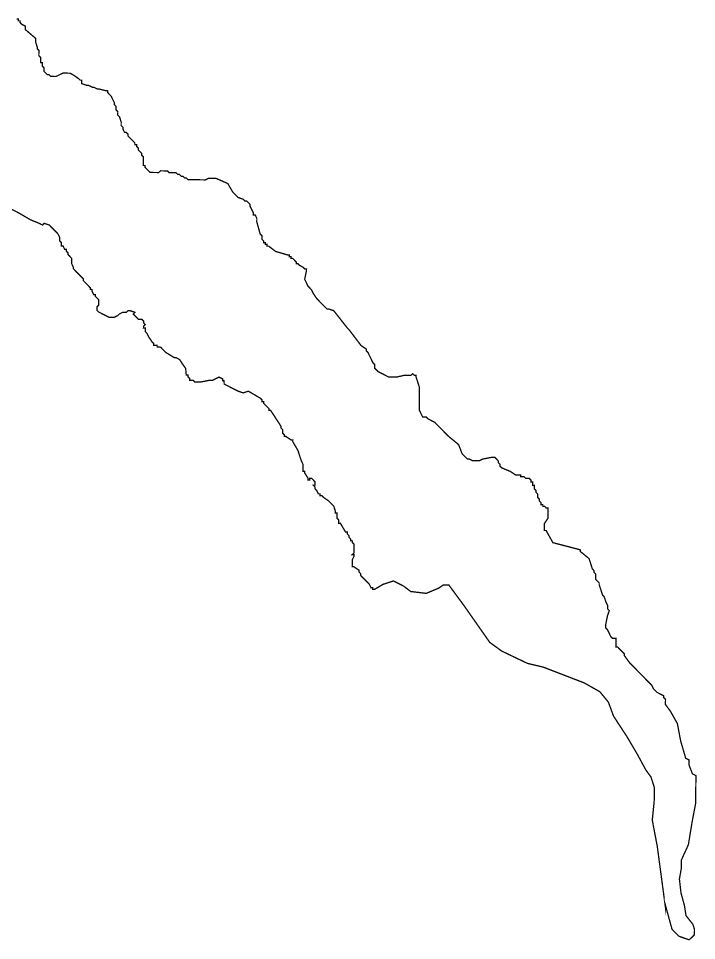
# Model space of a CAD drawing. Header units: metres. Extents: x 273899 to 302286, y 1977397 to 2102169.
# Drawn here: x 296837 to 298410, y 1977769 to 1979907 of the extents above; entities that cross this region are included whole.
import ezdxf

# ---------------------------------------------------------------- set-up
doc = ezdxf.new("R2010")
doc.units = ezdxf.units.M
doc.header["$MEASUREMENT"] = 0
doc.layers.add('HAZARDS LINE', color=1, linetype='Continuous')

msp = doc.modelspace()

# ---------------------------------------------------------------- linework, layer by layer
at = {"layer": 'HAZARDS LINE', "lineweight": 0}
msp.add_lwpolyline([(296833.4, 1979905.4, 3.01, 3.01, 0), (296837.4, 1979905.4, 3.01, 3.01, 0), (296837.4, 1979901.4, 3.01, 3.01, 0), (296841.4, 1979901.3, 3.01, 3.01, 0), (296841.3, 1979897.3, 3.01, 3.01, 0), (296845.3, 1979893.3, 3.01, 3.01, 0), (296853.3, 1979889.2, 3.01, 3.01, 0), (296853.2, 1979881.2, 3.01, 3.01, 0), (296877.1, 1979860.9, 3.01, 3.01, 0), (296877, 1979852.9, 3.01, 3.01, 0), (296880.9, 1979840.8, 3.01, 3.01, 0), (296880.9, 1979836.8, 3.01, 3.01, 0), (296884.8, 1979832.8, 3.01, 3.01, 0), (296884.7, 1979820.8, 3.01, 3.01, 0), (296888.7, 1979816.7, 3.01, 3.01, 0), (296888.6, 1979804.7, 3.01, 3.01, 0), (296892.6, 1979804.6, 3.01, 3.01, 0), (296892.5, 1979796.6, 3.01, 3.01, 0), (296896.5, 1979792.6, 3.01, 3.01, 0), (296896.4, 1979784.6, 3.01, 3.01, 0), (296900.4, 1979780.5, 3.01, 3.01, 0), (296904.4, 1979776.5, 3.01, 3.01, 0), (296908.4, 1979776.4, 3.01, 3.01, 0), (296912.3, 1979772.4, 3.01, 3.01, 0), (296924.4, 1979772.3, 3.01, 3.01, 0), (296932.4, 1979776.2, 3.01, 3.01, 0), (296940.5, 1979780.2, 3.01, 3.01, 0), (296956.5, 1979780, 3.01, 3.01, 0), (296964.5, 1979775.9, 3.01, 3.01, 0), (296976.4, 1979767.8, 3.01, 3.01, 0), (296980.4, 1979763.8, 3.01, 3.01, 0), (296984.4, 1979763.7, 3.01, 3.01, 0), (296984.3, 1979755.7, 3.01, 3.01, 0), (296996.3, 1979751.6, 3.01, 3.01, 0), (297000.3, 1979751.5, 3.01, 3.01, 0), (297008.3, 1979747.5, 3.01, 3.01, 0), (297012.3, 1979747.4, 3.01, 3.01, 0), (297020.3, 1979743.3, 3.01, 3.01, 0), (297024.3, 1979743.3, 3.01, 3.01, 0), (297040.3, 1979739.2, 3.01, 3.01, 0), (297044.3, 1979739.1, 3.01, 3.01, 0), (297044.3, 1979735.1, 3.01, 3.01, 0), (297052.2, 1979727, 3.01, 3.01, 0), (297060.1, 1979710.9, 3.01, 3.01, 0), (297060, 1979706.9, 3.01, 3.01, 0), (297064, 1979702.9, 3.01, 3.01, 0), (297063.9, 1979694.8, 3.01, 3.01, 0), (297067.9, 1979690.8, 3.01, 3.01, 0), (297067.8, 1979682.8, 3.01, 3.01, 0), (297071.8, 1979678.7, 3.01, 3.01, 0), (297075.7, 1979666.7, 3.01, 3.01, 0), (297075.6, 1979658.7, 3.01, 3.01, 0), (297079.6, 1979654.6, 3.01, 3.01, 0), (297079.6, 1979650.6, 3.01, 3.01, 0), (297083.5, 1979642.5, 3.01, 3.01, 0), (297087.5, 1979642.5, 3.01, 3.01, 0), (297091.5, 1979638.5, 3.01, 3.01, 0), (297091.4, 1979634.5, 3.01, 3.01, 0), (297095.4, 1979630.4, 3.01, 3.01, 0), (297099.4, 1979626.4, 3.01, 3.01, 0), (297107.3, 1979618.3, 3.01, 3.01, 0), (297107.3, 1979614.3, 3.01, 3.01, 0), (297111.3, 1979614.2, 3.01, 3.01, 0), (297111.3, 1979610.2, 3.01, 3.01, 0), (297115.2, 1979606.2, 3.01, 3.01, 0), (297115.2, 1979602.2, 3.01, 3.01, 0), (297119.2, 1979598.1, 3.01, 3.01, 0), (297123.1, 1979594.1, 3.01, 3.01, 0), (297123.1, 1979590.1, 3.01, 3.01, 0), (297127.1, 1979586, 3.01, 3.01, 0), (297126.9, 1979566, 3.01, 3.01, 0), (297130.9, 1979565.9, 3.01, 3.01, 0), (297130.9, 1979561.9, 3.01, 3.01, 0), (297134.8, 1979557.9, 3.01, 3.01, 0), (297138.8, 1979553.8, 3.01, 3.01, 0), (297142.8, 1979549.8, 3.01, 3.01, 0), (297162.8, 1979549.6, 3.01, 3.01, 0), (297166.9, 1979553.6, 3.01, 3.01, 0), (297182.9, 1979553.4, 3.01, 3.01, 0), (297186.9, 1979549.4, 3.01, 3.01, 0), (297202.9, 1979549.2, 3.01, 3.01, 0), (297206.9, 1979545.2, 3.01, 3.01, 0), (297210.9, 1979545.2, 3.01, 3.01, 0), (297214.8, 1979541.1, 3.01, 3.01, 0), (297218.8, 1979541.1, 3.01, 3.01, 0), (297222.8, 1979537, 3.01, 3.01, 0), (297226.8, 1979537, 3.01, 3.01, 0), (297230.8, 1979533, 3.01, 3.01, 0), (297270.9, 1979532.6, 3.01, 3.01, 0), (297278.9, 1979536.5, 3.01, 3.01, 0), (297295, 1979536.4, 3.01, 3.01, 0), (297322.9, 1979524.1, 3.01, 3.01, 0), (297334.7, 1979503.9, 3.01, 3.01, 0), (297342.7, 1979495.9, 3.01, 3.01, 0), (297346.7, 1979491.8, 3.01, 3.01, 0), (297358.6, 1979487.7, 3.01, 3.01, 0), (297362.6, 1979483.6, 3.01, 3.01, 0), (297366.6, 1979483.6, 3.01, 3.01, 0), (297370.6, 1979479.6, 3.01, 3.01, 0), (297374.6, 1979475.5, 3.01, 3.01, 0), (297374.5, 1979471.5, 3.01, 3.01, 0), (297382.4, 1979455.4, 3.01, 3.01, 0), (297382.4, 1979451.4, 3.01, 3.01, 0), (297386.4, 1979451.4, 3.01, 3.01, 0), (297390.3, 1979443.3, 3.01, 3.01, 0), (297390.2, 1979435.3, 3.01, 3.01, 0), (297398, 1979407.2, 3.01, 3.01, 0), (297402, 1979403.1, 3.01, 3.01, 0), (297401.9, 1979395.1, 3.01, 3.01, 0), (297405.9, 1979391, 3.01, 3.01, 0), (297405.8, 1979387, 3.01, 3.01, 0), (297409.8, 1979387, 3.01, 3.01, 0), (297409.8, 1979383, 3.01, 3.01, 0), (297413.8, 1979383, 3.01, 3.01, 0), (297413.8, 1979378.9, 3.01, 3.01, 0), (297417.8, 1979378.9, 3.01, 3.01, 0), (297433.7, 1979366.7, 3.01, 3.01, 0), (297461.7, 1979358.5, 3.01, 3.01, 0), (297465.7, 1979358.4, 3.01, 3.01, 0), (297465.6, 1979354.4, 3.01, 3.01, 0), (297469.7, 1979354.4, 3.01, 3.01, 0), (297469.6, 1979350.4, 3.01, 3.01, 0), (297473.6, 1979350.3, 3.01, 3.01, 0), (297481.6, 1979342.2, 3.01, 3.01, 0), (297481.5, 1979338.2, 3.01, 3.01, 0), (297485.5, 1979338.2, 3.01, 3.01, 0), (297489.5, 1979334.2, 3.01, 3.01, 0), (297497.5, 1979330.1, 3.01, 3.01, 0), (297501.5, 1979326, 3.01, 3.01, 0), (297505.5, 1979326, 3.01, 3.01, 0), (297505.4, 1979322, 3.01, 3.01, 0), (297501.2, 1979302, 3.01, 3.01, 0), (297505.2, 1979293.9, 3.01, 3.01, 0), (297509.1, 1979285.9, 3.01, 3.01, 0), (297517, 1979277.8, 3.01, 3.01, 0), (297521, 1979269.7, 3.01, 3.01, 0), (297528.9, 1979257.6, 3.01, 3.01, 0), (297544.8, 1979241.4, 3.01, 3.01, 0), (297552.7, 1979233.4, 3.01, 3.01, 0), (297556.7, 1979233.3, 3.01, 3.01, 0), (297568.7, 1979229.2, 3.01, 3.01, 0), (297600.4, 1979188.8, 3.01, 3.01, 0), (297604.4, 1979184.8, 3.01, 3.01, 0), (297632.1, 1979148.4, 3.01, 3.01, 0), (297644.1, 1979140.3, 3.01, 3.01, 0), (297644, 1979136.3, 3.01, 3.01, 0), (297648, 1979132.3, 3.01, 3.01, 0), (297655.9, 1979116.2, 3.01, 3.01, 0), (297659.8, 1979108.1, 3.01, 3.01, 0), (297663.8, 1979104.1, 3.01, 3.01, 0), (297663.7, 1979096, 3.01, 3.01, 0), (297671.6, 1979087.9, 3.01, 3.01, 0), (297695.6, 1979075.7, 3.01, 3.01, 0), (297715.6, 1979075.5, 3.01, 3.01, 0), (297731.7, 1979079.4, 3.01, 3.01, 0), (297747.7, 1979079.2, 3.01, 3.01, 0), (297751.8, 1979083.2, 3.01, 3.01, 0), (297755.7, 1979079.2, 3.01, 3.01, 0), (297759.7, 1979079.1, 3.01, 3.01, 0), (297759.7, 1979075.1, 3.01, 3.01, 0), (297767.5, 1979051, 3.01, 3.01, 0), (297767, 1978998.9, 3.01, 3.01, 0), (297770.9, 1978990.8, 3.01, 3.01, 0), (297774.9, 1978982.8, 3.01, 3.01, 0), (297782.9, 1978982.7, 3.01, 3.01, 0), (297786.9, 1978978.7, 3.01, 3.01, 0), (297802.8, 1978970.5, 3.01, 3.01, 0), (297834.6, 1978938.1, 3.01, 3.01, 0), (297854.5, 1978921.9, 3.01, 3.01, 0), (297858.5, 1978917.9, 3.01, 3.01, 0), (297866.3, 1978897.7, 3.01, 3.01, 0), (297874.2, 1978889.7, 3.01, 3.01, 0), (297878.2, 1978885.6, 3.01, 3.01, 0), (297882.2, 1978885.6, 3.01, 3.01, 0), (297890.2, 1978881.5, 3.01, 3.01, 0), (297906.2, 1978881.3, 3.01, 3.01, 0), (297914.3, 1978885.3, 3.01, 3.01, 0), (297934.4, 1978889.1, 3.01, 3.01, 0), (297942.4, 1978889, 3.01, 3.01, 0), (297946.3, 1978885, 3.01, 3.01, 0), (297950.3, 1978880.9, 3.01, 3.01, 0), (297950.3, 1978876.9, 3.01, 3.01, 0), (297954.2, 1978872.9, 3.01, 3.01, 0), (297954.2, 1978868.9, 3.01, 3.01, 0), (297958.2, 1978864.8, 3.01, 3.01, 0), (297978.1, 1978856.6, 3.01, 3.01, 0), (297990.1, 1978848.5, 3.01, 3.01, 0), (298002.1, 1978848.4, 3.01, 3.01, 0), (298002.1, 1978844.4, 3.01, 3.01, 0), (298010.1, 1978844.3, 3.01, 3.01, 0), (298014.1, 1978840.3, 3.01, 3.01, 0), (298022.1, 1978840.2, 3.01, 3.01, 0), (298026.1, 1978836.2, 3.01, 3.01, 0), (298026, 1978832.1, 3.01, 3.01, 0), (298030, 1978832.1, 3.01, 3.01, 0), (298030, 1978824.1, 3.01, 3.01, 0), (298034, 1978824.1, 3.01, 3.01, 0), (298033.9, 1978816, 3.01, 3.01, 0), (298037.9, 1978812, 3.01, 3.01, 0), (298037.8, 1978808, 3.01, 3.01, 0), (298041.8, 1978803.9, 3.01, 3.01, 0), (298041.7, 1978795.9, 3.01, 3.01, 0), (298045.7, 1978791.9, 3.01, 3.01, 0), (298045.7, 1978787.9, 3.01, 3.01, 0), (298049.6, 1978783.8, 3.01, 3.01, 0), (298049.6, 1978779.8, 3.01, 3.01, 0), (298053.6, 1978779.8, 3.01, 3.01, 0), (298053.6, 1978775.8, 3.01, 3.01, 0), (298057.6, 1978775.7, 3.01, 3.01, 0), (298061.5, 1978771.7, 3.01, 3.01, 0), (298065.5, 1978771.7, 3.01, 3.01, 0), (298065.3, 1978747.6, 3.01, 3.01, 0), (298057.2, 1978735.6, 3.01, 3.01, 0), (298057.1, 1978719.6, 3.01, 3.01, 0), (298061.1, 1978719.6, 3.01, 3.01, 0), (298076.8, 1978691.4, 3.01, 3.01, 0), (298140.8, 1978674.7, 3.01, 3.01, 0), (298140.8, 1978670.7, 3.01, 3.01, 0), (298160.7, 1978654.5, 3.01, 3.01, 0), (298168.5, 1978630.4, 3.01, 3.01, 0), (298172.4, 1978626.4, 3.01, 3.01, 0), (298172.4, 1978622.3, 3.01, 3.01, 0), (298176.4, 1978618.3, 3.01, 3.01, 0), (298176.3, 1978606.3, 3.01, 3.01, 0), (298184.2, 1978598.2, 3.01, 3.01, 0), (298184.2, 1978594.2, 3.01, 3.01, 0), (298192, 1978570.1, 3.01, 3.01, 0), (298195.9, 1978566, 3.01, 3.01, 0), (298199.8, 1978553.9, 3.01, 3.01, 0), (298203.8, 1978545.9, 3.01, 3.01, 0), (298203.7, 1978537.9, 3.01, 3.01, 0), (298207.7, 1978533.8, 3.01, 3.01, 0), (298203.5, 1978521.8, 3.01, 3.01, 0), (298199.4, 1978501.8, 3.01, 3.01, 0), (298199.3, 1978493.8, 3.01, 3.01, 0), (298203.3, 1978489.8, 3.01, 3.01, 0), (298211.1, 1978473.7, 3.01, 3.01, 0), (298215.1, 1978469.6, 3.01, 3.01, 0), (298223.1, 1978469.5, 3.01, 3.01, 0), (298222.9, 1978449.5, 3.01, 3.01, 0), (298226.9, 1978449.5, 3.01, 3.01, 0), (298230.9, 1978445.4, 3.01, 3.01, 0), (298238.8, 1978437.3, 3.01, 3.01, 0), (298242.8, 1978433.3, 3.01, 3.01, 0), (298242.8, 1978429.3, 3.01, 3.01, 0), (298254.7, 1978413.1, 3.01, 3.01, 0), (298306.3, 1978360.5, 3.01, 3.01, 0), (298310.2, 1978352.5, 3.01, 3.01, 0), (298318.2, 1978344.4, 3.01, 3.01, 0), (298334.1, 1978336.2, 3.01, 3.01, 0), (298334.1, 1978332.2, 3.01, 3.01, 0), (298338.1, 1978328.2, 3.01, 3.01, 0), (298337.9, 1978316.2, 3.01, 3.01, 0), (298349.8, 1978300, 3.01, 3.01, 0), (298365.6, 1978271.8, 3.01, 3.01, 0), (298373.2, 1978231.6, 3.01, 3.01, 0), (298384.9, 1978191.5, 3.01, 3.01, 0), (298392.9, 1978187.4, 3.01, 3.01, 0), (298392.8, 1978175.3, 3.01, 3.01, 0), (298400.6, 1978155.2, 3.01, 3.01, 0), (298408.6, 1978151.1, 3.01, 3.01, 0), (298408, 1978087, 3.01, 3.01, 0), (298399.6, 1978043, 3.01, 3.01, 0), (298391.1, 1977991, 3.01, 3.01, 0), (298374.7, 1977955, 3.01, 3.01, 0), (298374.5, 1977935, 3.01, 3.01, 0), (298370.3, 1977911, 3.01, 3.01, 0), (298374, 1977878.9, 3.01, 3.01, 0), (298381.8, 1977850.7, 3.01, 3.01, 0), (298385.6, 1977826.6, 3.01, 3.01, 0), (298401.4, 1977806.5, 3.01, 3.01, 0), (298405.3, 1977794.4, 3.01, 3.01, 0), (298405.2, 1977782.4, 3.01, 3.01, 0), (298393.1, 1977770.4, 3.01, 3.01, 0), (298369.1, 1977778.7, 3.01, 3.01, 0), (298353.2, 1977794.9, 3.01, 3.01, 0), (298337.7, 1977851.1, 3.01, 3.01, 0), (298337.7, 1977847.1, 3.01, 3.01, 0), (298330.2, 1977903.3, 3.01, 3.01, 0), (298318.9, 1977987.6, 3.01, 3.01, 0), (298307.4, 1978047.8, 3.01, 3.01, 0), (298311.8, 1978091.9, 3.01, 3.01, 0), (298312.1, 1978124, 3.01, 3.01, 0), (298304.3, 1978148.1, 3.01, 3.01, 0), (298292.5, 1978164.2, 3.01, 3.01, 0), (298272.8, 1978200.5, 3.01, 3.01, 0), (298249.1, 1978240.8, 3.01, 3.01, 0), (298217.5, 1978289.2, 3.01, 3.01, 0), (298205.7, 1978321.4, 3.01, 3.01, 0), (298185.9, 1978345.6, 3.01, 3.01, 0), (298150, 1978366, 3.01, 3.01, 0), (298054.2, 1978402.9, 3.01, 3.01, 0), (298018.2, 1978411.3, 3.01, 3.01, 0), (297958.3, 1978439.9, 3.01, 3.01, 0), (297930.4, 1978460.2, 3.01, 3.01, 0), (297871.1, 1978544.9, 3.01, 3.01, 0), (297835.4, 1978593.4, 3.01, 3.01, 0), (297823.4, 1978593.5, 3.01, 3.01, 0), (297811.3, 1978585.6, 3.01, 3.01, 0), (297783.2, 1978573.8, 3.01, 3.01, 0), (297747.1, 1978578.1, 3.01, 3.01, 0), (297731.2, 1978590.3, 3.01, 3.01, 0), (297707.3, 1978602.6, 3.01, 3.01, 0), (297683.1, 1978594.8, 3.01, 3.01, 0), (297663, 1978582.9, 3.01, 3.01, 0), (297659, 1978582.9, 3.01, 3.01, 0), (297659, 1978587, 3.01, 3.01, 0), (297655, 1978587, 3.01, 3.01, 0), (297651.1, 1978595, 3.01, 3.01, 0), (297635.2, 1978611.2, 3.01, 3.01, 0), (297631.2, 1978615.3, 3.01, 3.01, 0), (297631.3, 1978619.3, 3.01, 3.01, 0), (297627.3, 1978623.3, 3.01, 3.01, 0), (297627.3, 1978627.3, 3.01, 3.01, 0), (297615.4, 1978635.5, 3.01, 3.01, 0), (297611.4, 1978635.5, 3.01, 3.01, 0), (297611.5, 1978651.5, 3.01, 3.01, 0), (297615.6, 1978659.5, 3.01, 3.01, 0), (297615.6, 1978663.5, 3.01, 3.01, 0), (297611.6, 1978663.6, 3.01, 3.01, 0), (297615.7, 1978667.5, 3.01, 3.01, 0), (297615.9, 1978687.6, 3.01, 3.01, 0), (297611.9, 1978691.6, 3.01, 3.01, 0), (297611.9, 1978695.6, 3.01, 3.01, 0), (297607.9, 1978695.7, 3.01, 3.01, 0), (297608, 1978699.7, 3.01, 3.01, 0), (297604, 1978703.7, 3.01, 3.01, 0), (297604, 1978707.7, 3.01, 3.01, 0), (297600, 1978711.8, 3.01, 3.01, 0), (297600.1, 1978715.8, 3.01, 3.01, 0), (297596.1, 1978715.8, 3.01, 3.01, 0), (297584.2, 1978736, 3.01, 3.01, 0), (297580.2, 1978736, 3.01, 3.01, 0), (297580.3, 1978744, 3.01, 3.01, 0), (297576.3, 1978748.1, 3.01, 3.01, 0), (297576.4, 1978760.1, 3.01, 3.01, 0), (297572.4, 1978760.1, 3.01, 3.01, 0), (297572.5, 1978764.1, 3.01, 3.01, 0), (297568.6, 1978776.2, 3.01, 3.01, 0), (297560.6, 1978784.3, 3.01, 3.01, 0), (297556.7, 1978788.3, 3.01, 3.01, 0), (297544.7, 1978796.5, 3.01, 3.01, 0), (297540.7, 1978800.5, 3.01, 3.01, 0), (297536.7, 1978800.5, 3.01, 3.01, 0), (297536.8, 1978804.6, 3.01, 3.01, 0), (297532.8, 1978804.6, 3.01, 3.01, 0), (297528.8, 1978812.6, 3.01, 3.01, 0), (297524.9, 1978816.7, 3.01, 3.01, 0), (297524.9, 1978820.7, 3.01, 3.01, 0), (297520.9, 1978824.7, 3.01, 3.01, 0), (297524.9, 1978824.7, 3.01, 3.01, 0), (297525, 1978832.7, 3.01, 3.01, 0), (297517.1, 1978840.8, 3.01, 3.01, 0), (297513, 1978840.9, 3.01, 3.01, 0), (297513, 1978836.8, 3.01, 3.01, 0), (297509, 1978836.9, 3.01, 3.01, 0), (297509, 1978840.9, 3.01, 3.01, 0), (297501.1, 1978853, 3.01, 3.01, 0), (297501.2, 1978857, 3.01, 3.01, 0), (297497.2, 1978857, 3.01, 3.01, 0), (297497.3, 1978873.1, 3.01, 3.01, 0), (297493.4, 1978881.1, 3.01, 3.01, 0), (297485.6, 1978905.2, 3.01, 3.01, 0), (297473.7, 1978925.4, 3.01, 3.01, 0), (297473.8, 1978929.4, 3.01, 3.01, 0), (297469.8, 1978929.4, 3.01, 3.01, 0), (297457.8, 1978937.6, 3.01, 3.01, 0), (297453.8, 1978937.6, 3.01, 3.01, 0), (297453.8, 1978941.6, 3.01, 3.01, 0), (297449.9, 1978945.7, 3.01, 3.01, 0), (297450, 1978953.7, 3.01, 3.01, 0), (297446, 1978957.7, 3.01, 3.01, 0), (297446, 1978961.7, 3.01, 3.01, 0), (297422.3, 1978998, 3.01, 3.01, 0), (297418.3, 1978998.1, 3.01, 3.01, 0), (297418.3, 1979002.1, 3.01, 3.01, 0), (297410.4, 1979010.2, 3.01, 3.01, 0), (297406.4, 1979014.2, 3.01, 3.01, 0), (297406.5, 1979018.2, 3.01, 3.01, 0), (297402.4, 1979018.3, 3.01, 3.01, 0), (297402.5, 1979022.3, 3.01, 3.01, 0), (297398.5, 1979026.3, 3.01, 3.01, 0), (297370.6, 1979042.6, 3.01, 3.01, 0), (297358.5, 1979038.7, 3.01, 3.01, 0), (297346.6, 1979042.8, 3.01, 3.01, 0), (297314.6, 1979059.1, 3.01, 3.01, 0), (297314.3, 1979066.7, 3.01, 3.01, 0), (297310.7, 1979067.2, 3.01, 3.01, 0), (297310.7, 1979071.2, 3.01, 3.01, 0), (297302.8, 1979075.3, 3.01, 3.01, 0), (297286.7, 1979067.4, 3.01, 3.01, 0), (297278.6, 1979067.5, 3.01, 3.01, 0), (297258.6, 1979063.7, 3.01, 3.01, 0), (297246.5, 1979063.8, 3.01, 3.01, 0), (297242.6, 1979067.8, 3.01, 3.01, 0), (297234.6, 1979067.9, 3.01, 3.01, 0), (297234.6, 1979071.9, 3.01, 3.01, 0), (297230.6, 1979075.9, 3.01, 3.01, 0), (297230.7, 1979080, 3.01, 3.01, 0), (297226.6, 1979080, 3.01, 3.01, 0), (297225.2, 1979095.5, 3.01, 3.01, 0), (297218.9, 1979104.1, 3.01, 3.01, 0), (297210.9, 1979116.2, 3.01, 3.01, 0), (297203, 1979120.3, 3.01, 3.01, 0), (297199, 1979120.3, 3.01, 3.01, 0), (297179, 1979132.5, 3.01, 3.01, 0), (297171.1, 1979140.6, 3.01, 3.01, 0), (297167.1, 1979144.7, 3.01, 3.01, 0), (297159.1, 1979144.8, 3.01, 3.01, 0), (297159.1, 1979148.8, 3.01, 3.01, 0), (297151.1, 1979148.8, 3.01, 3.01, 0), (297151.2, 1979152.8, 3.01, 3.01, 0), (297147.2, 1979156.9, 3.01, 3.01, 0), (297139.3, 1979169, 3.01, 3.01, 0), (297135.3, 1979177, 3.01, 3.01, 0), (297131.4, 1979181.1, 3.01, 3.01, 0), (297131.4, 1979189.1, 3.01, 3.01, 0), (297127.4, 1979189.1, 3.01, 3.01, 0), (297127.5, 1979193.2, 3.01, 3.01, 0), (297131.5, 1979197.1, 3.01, 3.01, 0), (297127.6, 1979201.2, 3.01, 3.01, 0), (297127.6, 1979205.2, 3.01, 3.01, 0), (297123.6, 1979209.2, 3.01, 3.01, 0), (297115.6, 1979209.3, 3.01, 3.01, 0), (297103.7, 1979221.4, 3.01, 3.01, 0), (297107.7, 1979225.4, 3.01, 3.01, 0), (297095.7, 1979229.5, 3.01, 3.01, 0), (297091.7, 1979229.6, 3.01, 3.01, 0), (297087.7, 1979225.6, 3.01, 3.01, 0), (297079.7, 1979225.7, 3.01, 3.01, 0), (297071.6, 1979221.7, 3.01, 3.01, 0), (297067.6, 1979217.8, 3.01, 3.01, 0), (297059.5, 1979213.8, 3.01, 3.01, 0), (297047.5, 1979213.9, 3.01, 3.01, 0), (297031.5, 1979222.1, 3.01, 3.01, 0), (297023.6, 1979226.2, 3.01, 3.01, 0), (297019.6, 1979230.2, 3.01, 3.01, 0), (297019.7, 1979238.2, 3.01, 3.01, 0), (297023.7, 1979242.2, 3.01, 3.01, 0), (297023.8, 1979254.2, 3.01, 3.01, 0), (297019.9, 1979258.3, 3.01, 3.01, 0), (297015.9, 1979262.3, 3.01, 3.01, 0), (297015.9, 1979266.3, 3.01, 3.01, 0), (297011.9, 1979266.4, 3.01, 3.01, 0), (297008, 1979274.4, 3.01, 3.01, 0), (297008, 1979278.4, 3.01, 3.01, 0), (297004, 1979278.5, 3.01, 3.01, 0), (297004, 1979282.5, 3.01, 3.01, 0), (297000.1, 1979286.5, 3.01, 3.01, 0), (296992.1, 1979294.6, 3.01, 3.01, 0), (296988.2, 1979298.7, 3.01, 3.01, 0), (296988.2, 1979302.7, 3.01, 3.01, 0), (296972.3, 1979318.8, 3.01, 3.01, 0), (296968.3, 1979322.9, 3.01, 3.01, 0), (296964.4, 1979326.9, 3.01, 3.01, 0), (296964.4, 1979330.9, 3.01, 3.01, 0), (296960.5, 1979339, 3.01, 3.01, 0), (296960.6, 1979351, 3.01, 3.01, 0), (296956.6, 1979355.1, 3.01, 3.01, 0), (296952.6, 1979359.1, 3.01, 3.01, 0), (296952.7, 1979363.1, 3.01, 3.01, 0), (296948.7, 1979367.2, 3.01, 3.01, 0), (296948.7, 1979371.2, 3.01, 3.01, 0), (296944.7, 1979371.2, 3.01, 3.01, 0), (296940.8, 1979379.3, 3.01, 3.01, 0), (296936.8, 1979379.3, 3.01, 3.01, 0), (296936.9, 1979387.3, 3.01, 3.01, 0), (296932.9, 1979391.4, 3.01, 3.01, 0), (296933, 1979399.4, 3.01, 3.01, 0), (296929, 1979407.4, 3.01, 3.01, 0), (296921.1, 1979415.5, 3.01, 3.01, 0), (296913.1, 1979423.6, 3.01, 3.01, 0), (296909.2, 1979427.7, 3.01, 3.01, 0), (296897.2, 1979431.8, 3.01, 3.01, 0), (296893.1, 1979427.8, 3.01, 3.01, 0), (296885.2, 1979431.9, 3.01, 3.01, 0), (296865.2, 1979440.1, 3.01, 3.01, 0), (296837.3, 1979456.4, 3.01, 3.01, 0), (296821.3, 1979464.5, 3.01, 3.01, 0)], format="xyseb", dxfattribs=at)

doc.saveas('drawing.dxf')
